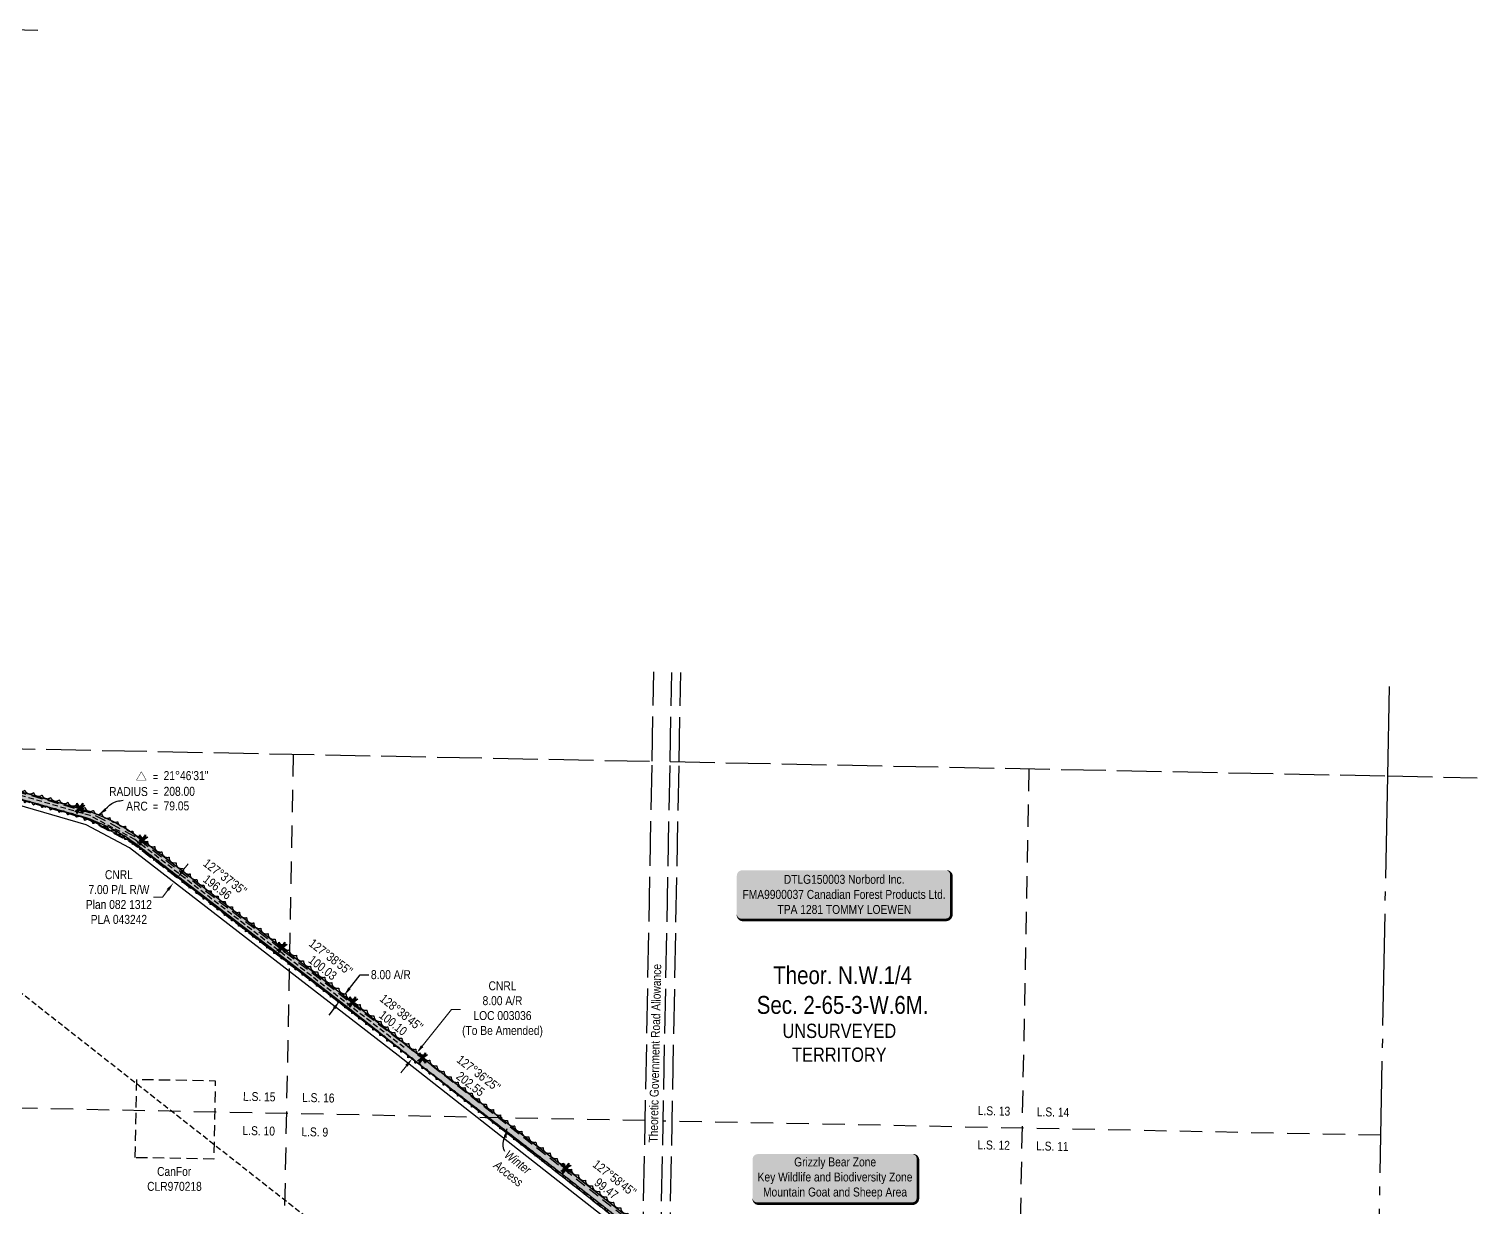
# Model space of a CAD drawing. Extents: x 409289 to 413533, y 6049756 to 6053361.
# Drawn here: x 411913 to 413533, y 6051002 to 6052320 of the extents above; entities that cross this region are included whole.
import ezdxf
from ezdxf.enums import TextEntityAlignment as Align

# ---------------------------------------------------------------- set-up
doc = ezdxf.new("R2010")
doc.units = 0
doc.header["$LTSCALE"] = 5
doc.header["$PDSIZE"] = 50
for name, pattern in [('0', [1, 1, 0]), ('foc-ACCESSROAD', [3.75, 2.5, -1.25]), ('foc-LSD', [8, 5, -3]), ('foc-QUARTERLINE', [33, 25, -3, 2, -3]), ('foc-TIELINE', [1.875, 1.25, -0.625]), ('foc-UNSURVEYED', [12.5, 10, -2.5])]:
    doc.linetypes.add(name, pattern=pattern)
doc.layers.get('Defpoints').update_dxf_attribs({"color": 9})
for name, color, linetype in [('AS-WILDLIFE-BLOCK', 131, 'Continuous'), ('C-SYMBOL', 7, 'Continuous'), ('F-AR', 190, 'foc-ACCESSROAD'), ('F-RW', 190, 'Continuous'), ('F-WS', 190, 'foc-ACCESSROAD'), ('L-BD', 7, 'Continuous'), ('L-MON', 1, 'Continuous'), ('L-QSEC', 8, 'foc-QUARTERLINE'), ('L-ROAD-T', 7, 'Continuous'), ('L-SECTION-LSD', 7, 'foc-LSD'), ('L-TIE', 7, 'foc-TIELINE'), ('L-UNS-T', 3, 'Continuous'), ('L-USEC', 7, 'foc-UNSURVEYED'), ('P-PROPOSED', 10, 'Continuous'), ('P-PROPOSED-H', 21, 'Continuous'), ('P-TXT', 4, 'Continuous'), ('T-BUSH', 110, '0'), ('T-TIE', 201, 'foc-TIELINE')]:
    doc.layers.add(name, color=color, linetype=linetype)
for name, color, linetype, lineweight in [('F-AR-T', 190, 'Continuous', 9), ('F-WS-T', 190, 'Continuous', 9), ('T-TEXT', 48, 'Continuous', 18)]:
    doc.layers.add(name, color=color, linetype=linetype, lineweight=lineweight)
doc.styles.add('100L', font='ARIALN.TTF', dxfattribs={"height": 11})
doc.styles.add('175L', font='ARIALN.TTF', dxfattribs={"height": 20})
doc.styles.add('80', font='ARIALN.TTF', dxfattribs={"height": 10})
doc.styles.add('80CG', font='ARIALN.TTF', dxfattribs={"height": 10})
doc.styles.add('80L', font='ARIALN.TTF', dxfattribs={"height": 10})
doc.dimstyles.new('Compass 5 000', dxfattribs={"dimscale": 5, "dimtxt": 9, "dimasz": 2, "dimexe": 0.2, "dimexo": 0.0625, "dimgap": 0.5, "dimtad": 0, "dimtih": 1, "dimtoh": 1, "dimzin": 0, "dimdsep": 46, "dimtxsty": '80CG', "dimcen": 0.1, "dimse1": 1, "dimse2": 1, "dimclrd": 256, "dimclrt": 256, "dimaunit": 1, "dimadec": 4, "dimazin": 0, "dimtfac": 0.06, "dimtofl": 0, "dimtmove": 0, "dimatfit": 1, "dimfxl": 0.2, "dimtolj": 1, "dimtzin": 0, "dimlwd": -1, "dimarcsym": 0})

# ---------------------------------------------------------------- blocks, each defined once
blk = doc.blocks.new('*D444')
at = {"layer": 'Defpoints', "color": 0, "transparency": 16777216}
for p in [(412054.4542933395, 6051380.721170552), (412058.7726300308, 6051386.310962753), (412074.8766045803, 6051364.944123255)]:
    blk.add_point(p, dxfattribs=at)
at = {"layer": 'F-AR-T', "transparency": 16777216}
for p, q in [((412085.3084870949, 6051378.447483392), (412091.4220329183, 6051386.361051328)), ((412062.6495129298, 6051349.116987381), (412052.6495129298, 6051349.116987381)), ((412068.7630587565, 6051357.030555321), (412062.6495129298, 6051349.116987381))]:
    blk.add_line(p, q, dxfattribs=at)
for points in [[(412083.9895591061, 6051379.466407696), (412086.6274150843, 6051377.428559089), (412079.1949412711, 6051370.533915457)], [(412067.4441307676, 6051358.049479624), (412070.0819867458, 6051356.011631017), (412074.8766045803, 6051364.944123255)]]:
    blk.add_solid(points, dxfattribs=at)
at = {"layer": 'F-AR-T', "transparency": 16777216, "insert": (412013.9455565857, 6051349.116987382), "char_height": 10, "attachment_point": 5, "style": '80CG'}
blk.add_mtext('\\A1;CNRL\\P7.00 P/L R/W\\PPlan 082 1312\\PPLA 043242', dxfattribs=at)
blk = doc.blocks.new('*U436')
h = blk.add_hatch(color=255)
edge = h.paths.add_edge_path()
edge.add_line((-114, -28.5), (114, -28.5))
edge.add_arc((114, -22.5), 6, 270, 360)
edge.add_line((120, -22.5), (120, 21))
edge.add_arc((114, 21), 6, 0, 90)
edge.add_line((114, 27), (-114, 27))
edge.add_arc((-114, 21), 6, 90, 180)
edge.add_line((-120, 21), (-120, -22.5))
edge.add_arc((-114, -22.5), 6, 180, 270)
at = {"color": 44, "flags": 128}
blk.add_lwpolyline([(-114, -28.5, 3, 3, 0), (114, -28.5, 3, 3, 0.414213562373095), (120, -22.5, 3, 3, 0), (120, 21, 3, 0, 0.414213562373095), (114, 27, 0, 0, 0), (-114, 27, 0, 0, 0.414213562373095), (-120, 21, 0, 0, 0), (-120, -22.5, 0, 3, 0.414213562373095)], format="xyseb", close=True, dxfattribs=at)
at = {"color": 44, "style": '80'}
blk.add_attdef('ENTER_TEXT_001', (-35.98567530695772, -4.996589358799454), '', height=10, dxfattribs=at)
blk = doc.blocks.new('*D475')
at = {"layer": 'Defpoints', "color": 0, "transparency": 16777216}
for p in [(412253.5472335676, 6051238.519387367), (412258.4361400721, 6051244.847280731), (412265.8649922563, 6051239.107777602)]:
    blk.add_point(p, dxfattribs=at)
at = {"layer": 'P-TXT', "transparency": 16777216}
for p, q in [((412271.9788179146, 6051247.021129346), (412283.7702166121, 6051262.283174857)), ((412283.7702166121, 6051262.283174857), (412293.7702166121, 6051262.283174857)), ((412254.8622600934, 6051224.866532494), (412248.7484344351, 6051216.953180751))]:
    blk.add_line(p, q, dxfattribs=at)
for points in [[(412270.6599259572, 6051248.040100289), (412273.2977098715, 6051246.002158402), (412265.8649922563, 6051239.107777602)], [(412253.543368136, 6051225.885503437), (412256.1811520504, 6051223.847561551), (412260.9760857518, 6051232.779884238)]]:
    blk.add_solid(points, dxfattribs=at)
at = {"layer": 'P-TXT', "transparency": 16777216, "insert": (412318.2517991504, 6051262.283174857), "char_height": 10, "attachment_point": 5, "style": '80CG'}
blk.add_mtext('\\A1;8.00 A/R', dxfattribs=at)
blk = doc.blocks.new('TEMP')
h = blk.add_hatch(color=255)
h.dxf.hatch_style = 1
h.paths.add_polyline_path([(-5.274161e-10, 0.2514284397220763), (-0.6656854269836912, 1.152061669657268), (-0.6656854269836914, 0.6656854303339061), (-1.152061663105632, 0.6656854303339061), (-0.2514284404497629, 5.273253e-10), (-1.152061661774314, -0.665685419564579), (-0.6656854224511335, -0.6656854195645793), (-0.6656854224511335, -1.152061655686338), (-5.273251e-10, -0.2514284436956587), (0.6656854183820542, -1.152061663420681), (0.6656854183820542, -0.6656854208922597), (1.152061656810019, -0.6656854053035205), (0.2514284429676993, 5.273253e-10), (1.152061671303363, 0.6656854258011663), (0.6656854287749412, 0.6656854258011663), (0.6656854131859291, 1.15206166422904)])
h.paths.add_polyline_path([(0.5656854229146121, 0.8485281473411305), (0.5656854319800914, 0.5656854258011663), (0.8485281444547581, 0.5656854258011663), (0.0831890339399251, 0), (0.8485281399220186, -0.5656854150320215), (0.5656854183820542, -0.5656854240973189), (0.5656854183820542, -0.8485281365719859), (0, -0.08318903609469999), (-0.5656854224511337, -0.8485281320390644), (-0.5656854224511337, -0.5656854195645792), (-0.8485281349258001, -0.5656854195645794), (-0.0831890328488955, 0), (-0.8485281394583584, 0.5656854303339058), (-0.5656854269836913, 0.5656854303339061), (-0.5656854269836913, 0.8485281428085727), (0, 0.0831890306941206)], flags=16)
h = blk.add_hatch(color=1)
h.dxf.hatch_style = 1
h.paths.add_polyline_path([(0, 0.0831890306941205), (-0.5656854269836911, 0.8485281428085727), (-0.5656854269836912, 0.5656854303339061), (-0.8485281394583578, 0.5656854303339061), (-0.0831890328488953, -1e-16), (-0.8485281349258001, -0.5656854195645793), (-0.5656854224511337, -0.5656854195645793), (-0.5656854224511337, -0.848528132039064), (0, -0.08318903609469999), (0.5656854183820542, -0.8485281365719856), (0.5656854183820542, -0.5656854240973191), (0.8485281399220184, -0.5656854150320213), (0.0831890339399251, -1e-16), (0.8485281444547581, 0.5656854258011663), (0.5656854319800914, 0.5656854258011663), (0.5656854229146121, 0.8485281473411308)])
at = {"color": 1}
for p, q in [((-0.0831890328488953, 0), (0.0831890339399252, 0)), ((0, 0.0831890306941205), (0, -0.08318903609469999))]:
    blk.add_line(p, q, dxfattribs=at)
at = {"color": 255, "flags": 128}
blk.add_lwpolyline([(-0.251428440449763, 5.27325e-10), (-1.152061663105632, 0.6656854303339061), (-0.6656854269836914, 0.6656854303339061), (-0.6656854269836914, 1.152061669657268), (-5.274159999999999e-10, 0.2514284397220763), (0.6656854131859291, 1.15206166422904), (0.6656854287749412, 0.6656854258011663), (1.152061671303363, 0.6656854258011663), (0.2514284429676991, 5.27325e-10), (1.152061656810019, -0.6656854053035204), (0.6656854183820542, -0.6656854208922596), (0.6656854183820542, -1.152061663420681), (-5.27325e-10, -0.2514284436956586), (-0.6656854224511335, -1.152061655686338), (-0.6656854224511335, -0.6656854195645793), (-1.152061661774314, -0.6656854195645793)], close=True, dxfattribs=at)
at = {"color": 1, "flags": 128}
blk.add_lwpolyline([(-0.0831890328488953, 0), (-0.8485281394583578, 0.5656854303339061), (-0.5656854269836913, 0.5656854303339061), (-0.5656854269836913, 0.8485281428085727), (0, 0.0831890306941205), (0.5656854229146121, 0.8485281473411305), (0.5656854319800914, 0.5656854258011663), (0.8485281444547581, 0.5656854258011663), (0.0831890339399252, 0), (0.8485281399220184, -0.5656854150320214), (0.5656854183820542, -0.5656854240973189), (0.5656854183820542, -0.8485281365719856), (0, -0.08318903609469999), (-0.5656854224511335, -0.848528132039064), (-0.5656854224511335, -0.5656854195645792), (-0.8485281349258001, -0.5656854195645792)], close=True, dxfattribs=at)
blk = doc.blocks.new('curve')
at = {"const_width": 0.1}
blk.add_lwpolyline([(-4.98670719563146, 5.393849551727921), (-6.083671106619313, 3.493852322927527), (-3.889743283864206, 3.49385232337751)], close=True, dxfattribs=at)
at = {"style": '80'}
for p in [(-2.436425758892625, 3.358495342465737), (-2.436425758892625, -0.03819391317194842), (-2.436425758892625, -3.295336770314805)]:
    blk.add_text('=', height=1.8, dxfattribs=at).set_placement(p)
for s, p in [('RADIUS', (-3.53753976961125, -0.04896694891978726)), ('ARC', (-3.53753976961125, -3.306109806062647))]:
    blk.add_text(s, height=2, dxfattribs=at).set_placement(p, align=Align.RIGHT)
for tag, p in [('DELTA', (0, 3.520926408583804)), ('CURVE_RADIUS', (0, 0)), ('ARC_LENGTH', (0, -3.260243528672493))]:
    blk.add_attdef(tag, p, '', height=2, dxfattribs=at)
blk = doc.blocks.new('*U491')
h = blk.add_hatch(color=255)
edge = h.paths.add_edge_path()
edge.add_line((-86.49999999999999, -28.5), (86.49999999999999, -28.5))
edge.add_arc((86.49999999999999, -22.5), 6, 270, 360)
edge.add_line((92.49999999999999, -22.5), (92.49999999999999, 21))
edge.add_arc((86.49999999999999, 21), 6, 0, 90)
edge.add_line((86.49999999999999, 27), (-86.49999999999999, 27))
edge.add_arc((-86.49999999999999, 21), 6, 90, 180)
edge.add_line((-92.49999999999999, 21), (-92.49999999999999, -22.5))
edge.add_arc((-86.49999999999999, -22.5), 6, 180, 270)
at = {"color": 131, "flags": 128}
blk.add_lwpolyline([(-86.49999999999999, -28.5, 3, 3, 0), (86.49999999999999, -28.5, 3, 3, 0.414213562373095), (92.49999999999999, -22.5, 3, 3, 0), (92.49999999999999, 21, 3, 0, 0.414213562373095), (86.49999999999999, 27, 0, 0, 0), (-86.49999999999999, 27, 0, 0, 0.414213562373095), (-92.49999999999999, 21, 0, 0, 0), (-92.49999999999999, -22.5, 0, 3, 0.414213562373095)], format="xyseb", close=True, dxfattribs=at)
at = {"color": 131, "style": '80'}
blk.add_attdef('ENTER_TEXT_001', (-35.98567530695772, -4.996589358799454), '', height=10, dxfattribs=at)
blk = doc.blocks.new('*D492')
at = {"layer": 'Defpoints', "color": 0, "transparency": 16777216}
for p in [(412341.9692752161, 6051168.287026046), (412346.9631505837, 6051174.532447172), (412347.0180906951, 6051174.488516737)]:
    blk.add_point(p, dxfattribs=at)
at = {"layer": 'F-AR-T', "transparency": 16777216}
for p, q in [((412353.2631640011, 6051182.298706196), (412386.1239683079, 6051223.394958374)), ((412386.1239683079, 6051223.394958374), (412396.1239683079, 6051223.394958375)), ((412335.7791420217, 6051160.432906151), (412329.5340687158, 6051152.622716689))]:
    blk.add_line(p, q, dxfattribs=at)
for points in [[(412351.9614657578, 6051183.339551748), (412354.5648622443, 6051181.257860646), (412347.0180906951, 6051174.488516737)], [(412334.4774437784, 6051161.473751701), (412337.0808402649, 6051159.3920606), (412342.0242153276, 6051168.24309561)]]:
    blk.add_solid(points, dxfattribs=at)
at = {"layer": 'F-AR-T', "transparency": 16777216, "insert": (412443.1396572581, 6051223.394958373), "char_height": 10, "attachment_point": 5, "style": '80CG'}
blk.add_mtext('\\A1;CNRL\\P8.00 A/R\\PLOC 003036\\P(To Be Amended)', dxfattribs=at)

msp = doc.modelspace()

# ---------------------------------------------------------------- hatches: boundary and pattern name
at = {"layer": 'P-PROPOSED-H'}
h = msp.add_hatch(color=256, dxfattribs=at)
h.dxf.hatch_style = 1
edge = h.paths.add_edge_path()
edge.add_line((410652.1275451145, 6052141.111657801), (411103.6111688385, 6051879.568060785))
edge.add_line((411103.6111688386, 6051879.568060786), (411364.2639099337, 6051729.419766276))
edge.add_line((411364.2639099336, 6051729.419766275), (411449.3080065245, 6051679.334978072))
edge.add_line((411449.3080065245, 6051679.334978073), (411712.0039459766, 6051528.885529849))
edge.add_line((411712.0039459767, 6051528.885529848), (411766.0353408745, 6051506.270835578))
edge.add_line((411766.0353408745, 6051506.270835578), (411970.2642427065, 6051448.281244803))
edge.add_arc((411913.4746186002, 6051248.278409583), 207.9091039418415, 52.37326678213083, 74.14841764659502, ccw=False)
edge.add_line((412040.4061965616, 6051412.943433248), (412196.3299999999, 6051292.749999998))
edge.add_line((412196.3299999999, 6051292.749999997), (412275.496, 6051231.677999998))
edge.add_line((412275.496, 6051231.677999998), (412353.642, 6051169.191999997))
edge.add_line((412353.642, 6051169.191999996), (412514.0340000002, 6051045.640999996))
edge.add_line((412514.0340000002, 6051045.640999997), (412592.4027215787, 6050984.45743665))
edge.add_line((412592.4027215785, 6050984.45743665), (412824.5791608229, 6050800.095465082))
edge.add_line((412824.579160823, 6050800.095465082), (412928.1190979031, 6050719.884247618))
edge.add_line((412928.119097903, 6050719.884247619), (413002.8203170707, 6050662.014058543))
edge.add_line((413002.8203170708, 6050662.014058542), (412995.0584336747, 6050657.883555564))
edge.add_line((412995.0584336747, 6050657.883555564), (412923.2065059899, 6050713.57466))
edge.add_line((412923.2065059899, 6050713.57466), (412819.6440518931, 6050793.803321142))
edge.add_line((412819.644051893, 6050793.803321141), (412587.455856208, 6050978.174628026))
edge.add_line((412587.4558562082, 6050978.174628028), (412509.1335798375, 6051039.321930947))
edge.add_line((412509.1335798374, 6051039.321930947), (412348.7047392555, 6051162.901309486))
edge.add_line((412348.7047392555, 6051162.901309486), (412270.5565143728, 6051225.389088516))
edge.add_line((412270.5565143729, 6051225.389088516), (412191.4456532981, 6051286.418552018))
edge.add_line((412191.445653298, 6051286.418552019), (412035.5242127922, 6051406.610163104))
edge.add_arc((411913.4746186027, 6051248.278409583), 199.9125999402715, 52.37326678281826, 74.1484176471863)
edge.add_line((411968.0800263942, 6051440.58882806), (411763.3900754395, 6051498.709359288))
edge.add_line((411763.3900754394, 6051498.709359288), (411708.4682860294, 6051521.696725774))
edge.add_line((411708.4682860294, 6051521.696725774), (411445.291846148, 6051672.420002881))
edge.add_line((411445.291846148, 6051672.42000288), (411360.2391124824, 6051722.509877691))
edge.add_line((411360.2391124825, 6051722.509877693), (411099.6112456723, 6051872.643843439))
edge.add_line((411099.6112456723, 6051872.643843439), (410653.315860849, 6052131.181903616))
edge.add_line((410653.315860849, 6052131.181903616), (410509.268489318, 6051993.37252889))
edge.add_line((410509.2684893179, 6051993.37252889), (410182.7163028651, 6051677.571308682))
edge.add_line((410182.7163028652, 6051677.571308682), (410143.7710657578, 6051636.300431951))
edge.add_line((410143.7710657577, 6051636.30043195), (410135.5491132009, 6051639.238813352))
edge.add_line((410135.5491132009, 6051639.238813351), (410177.0724451284, 6051683.241737477))
edge.add_line((410177.0724451284, 6051683.241737477), (410503.7250416803, 6051999.135750925))
edge.add_line((410503.7250416803, 6051999.135750925), (410652.1275451145, 6052141.111657802))

# ---------------------------------------------------------------- linework, layer by layer
at = {"layer": 'F-AR', "flags": 128}
msp.add_lwpolyline([(410648.9231118233, 6052138.046139231), (410956.6167772512, 6051963.04003077), (410992.6769280083, 6051942.33462963), (411022.5085823418, 6051925.20640745), (411261.7147416972, 6051787.860118621), (411427.1713935718, 6051692.477013505), (411562.7767778841, 6051610.640780166), (411684.3503883487, 6051526.567868317), (411724.7325987493, 6051520.201360435), (411726.8378021255, 6051519.234219607), (411728.2516816636, 6051518.581916677), (411737.2786751181, 6051514.436121027), (411749.8193689553, 6051510.798695449), (411807.2168734366, 6051494.158182895), (411982.0804817737, 6051443.456768995), (412032.8794826138, 6051416.343189207), (412334.5652195201, 6051184.07616186), (412600.4346705874, 6050975.277700987), (412630.1534084931, 6050951.938172593), (412823.6004343738, 6050800.016570885), (412966.1514855248, 6050689.496693663), (413254.703617038, 6050465.805602519), (413252.1069419867, 6050457.696447171), (413008.2910283271, 6050646.711657817), (412999.6311425024, 6050653.424992528), (412952.7512774703, 6050689.762972729), (412818.6794845766, 6050793.709466639), (412629.9605794031, 6050941.917579342), (412600.2417859846, 6050965.257708413), (412329.6485571689, 6051177.766590183), (412028.5178624049, 6051409.603772834), (411979.0474952885, 6051436.008072441), (411807.0559659243, 6051485.875937705), (411734.121276279, 6051507.024429416), (411722.740778902, 6051512.419471366), (411712.8913059521, 6051513.972549416), (411681.2953865931, 6051518.954524136), (411680.4598686815, 6051519.528023302), (411558.4276559349, 6051603.926679174), (411423.1072025161, 6051685.589313491), (411257.7307668847, 6051780.926548955), (411022.3298002841, 6051916.086572169), (410992.498100707, 6051933.215595205), (410952.6094056461, 6051956.118788002), (410650.1463569652, 6052128.149655658), (410509.2667772868, 6051993.371161268), (410184.3306997514, 6051679.13700299), (410182.7628187218, 6051677.620602264), (410143.7710657577, 6051636.300431953), (410135.4346085765, 6051639.279735296), (410177.1791260021, 6051683.345120246), (410184.5551251802, 6051690.479238506), (410503.7358067898, 6051999.145991417), (410648.9231118233, 6052138.046139231)], close=True, dxfattribs=at)
at = {"layer": 'F-WS', "flags": 128}
msp.add_lwpolyline([(412032.3560952274, 6051057.581802598), (412034.0441475493, 6051145.308302319), (412121.770663335, 6051143.620161206), (412120.0826089014, 6051055.89363715), (412032.3560952274, 6051057.581802598)], close=True, dxfattribs=at)
at = {"layer": 'L-QSEC'}
for p, q in [((411857.9983707668, 6052320.483175791), (411923.2192599389, 6052319.188115125)), ((413433.5233458414, 6051484.720062803), (413435.429802338, 6051584.646238975)), ((413418.7801428685, 6050710.515435399), (413433.5233458414, 6051484.720062803))]:
    msp.add_line(p, q, dxfattribs=at)
at = {"layer": 'L-SECTION-LSD', "flags": 128}
for points in [[(412209.1023303089, 6051509.035031535), (412193.5597917983, 6050704.866205754)], [(413032.0888186229, 6051492.690317419), (413016.695983133, 6050688.509601345)], [(412602.8145525877, 6051098.972499236), (411799.8475695213, 6051114.928738053)], [(413425.866269045, 6051082.626684743), (412622.9185327109, 6051098.573234022)]]:
    msp.add_lwpolyline(points, dxfattribs=at)
at = {"layer": 'L-USEC'}
for p, q in [((412610.5503091288, 6051501.059725188), (412612.4735707988, 6051600.996691281)), ((412630.6545271326, 6051500.67282459), (412632.5775477777, 6051600.597266494)), ((412640.7066361364, 6051500.479374291), (412642.6295362691, 6051600.397554102)), ((411807.6543514909, 6051517.010337883), (412610.5503091288, 6051501.059725188)), ((412595.0787960485, 6050696.885273285), (412610.5503091288, 6051501.059725188)), ((412615.1830162726, 6050696.498488172), (412630.6545293547, 6051500.672940074)), ((412625.2351263855, 6050696.305095616), (412640.7066394696, 6051500.479547518)), ((412630.6542914079, 6051500.660572034), (413433.5233458414, 6051484.720062803)), ((413433.5233458414, 6051484.720062803), (413533.481517968, 6051482.735450049))]:
    msp.add_line(p, q, dxfattribs=at)
at = {"layer": 'T-BUSH', "flags": 128}
for points in [[(411755.0216862529, 6051529.291353335, 0.52056705), (411749.7944046968, 6051521.39439951, 0.52056705), (411755.7990528878, 6051514.688252829, 0.52056705), (411764.7931647405, 6051510.514902916, 0.52056705), (411774.2763590125, 6051507.355636261, 0.52056705), (411783.8070204821, 6051504.349614744, 0.52056705), (411793.4156332079, 6051501.595254404, 0.52056705), (411803.0242459344, 6051498.840894064, 0.52056705), (411812.6328586602, 6051496.086533724, 0.52056705), (411822.2414713852, 6051493.332173385, 0.52056705), (411831.850084111, 6051490.577813044, 0.52056705), (411841.4586968367, 6051487.823452706, 0.52056705), (411851.0673095625, 6051485.069092365, 0.52056705), (411860.675922289, 6051482.314732025, 0.52056705), (411870.2845350148, 6051479.560371686, 0.52056705), (411879.8974371932, 6051476.821114158, 0.52056705), (411889.5193759431, 6051474.113673653, 0.52056705), (411899.141314693, 6051471.406233149, 0.52056705), (411908.7632534428, 6051468.698792643, 0.52056705), (411918.3851921927, 6051465.991352138, 0.52056705), (411928.0071309433, 6051463.283911632, 0.52056705), (411937.6290696932, 6051460.576471139, 0.52056705), (411947.2510084423, 6051457.869030623, 0.52056705), (411956.8729471922, 6051455.161590117, 0.52056705), (411966.4948859421, 6051452.454149612, 0.52056705), (411976.0371797856, 6051449.495802007, 0.52056705), (411985.459086311, 6051446.158195544, 0.52056705), (411994.7651410151, 6051442.550331352, 0.52056705), (412003.6791296223, 6051438.02786007, 0.52056705), (412012.5931182295, 6051433.505388786, 0.52056705), (412021.2470234302, 6051428.535976578, 0.52056705), (412029.5830637136, 6051423.020328675, 0.52056705), (412037.9098061122, 6051417.491285527, 0.52056705), (412045.99237932, 6051411.610473531, 0.52056705), (412054.0749525278, 6051405.729661535, 0.52056705), (412062.1575257363, 6051399.848849539, 0.52056705), (412070.0657038279, 6051393.73884093, 0.52056705), (412077.8888266509, 6051387.517049492, 0.52056705), (412085.7119494724, 6051381.295258054, 0.52056705), (412093.5350722953, 6051375.073466615, 0.52056705), (412101.3581951169, 6051368.851675176, 0.52056705), (412109.1813179398, 6051362.629883738, 0.52056705), (412117.0044407614, 6051356.408092299, 0.52056705), (412124.9464731662, 6051350.33982673, 0.52056705), (412132.9270187669, 6051344.321286101, 0.52056705), (412140.9075643683, 6051338.302745471, 0.52056705), (412148.8881099682, 6051332.284204853, 0.52056705), (412156.8686555689, 6051326.265664211, 0.52056705), (412164.8492011696, 6051320.247123582, 0.52056705), (412172.829746771, 6051314.228582952, 0.52056705), (412180.8102923709, 6051308.210042323, 0.52056705), (412188.7908379716, 6051302.191501693, 0.52056705), (412196.771383573, 6051296.172961064, 0.52056705), (412204.6971020609, 6051290.082540615, 0.52056705), (412212.6113851149, 6051283.977128006, 0.52056705), (412220.5256681688, 6051277.871715395, 0.52056705), (412228.4399512229, 6051271.766302786, 0.52056705), (412236.3542342768, 6051265.660890175, 0.52056705), (412244.2685173308, 6051259.555477566, 0.52056705), (412252.1828003839, 6051253.450064955, 0.52056705), (412260.0970834379, 6051247.344652346, 0.52056705), (412268.0113664919, 6051241.239239736, 0.52056705), (412275.9256495459, 6051235.133827127, 0.52056705), (412283.7517292921, 6051228.916114806, 0.52056705), (412291.5584791439, 6051222.673791831, 0.52056705), (412299.3652289964, 6051216.431468856, 0.52056705), (412307.1719788489, 6051210.189145879, 0.52056705), (412314.9787287014, 6051203.946822903, 0.52056705), (412322.7854785546, 6051197.704499927, 0.52056705), (412330.5922284071, 6051191.462176951, 0.52056705), (412338.3989782589, 6051185.219853976, 0.52056705), (412346.2057281114, 6051178.977531, 0.52056705), (412354.0124779639, 6051172.735208023, 0.52056705), (412361.8914051859, 6051166.584496757, 0.52056705), (412369.787291971, 6051160.455311551, 0.52056705), (412377.6831787546, 6051154.326126345, 0.52056705), (412385.5790655389, 6051148.19694114, 0.52056705), (412393.4749523239, 6051142.067755935, 0.52056705), (412401.3708391075, 6051135.938570729, 0.52056705), (412409.2667258919, 6051129.809385523, 0.52056705), (412417.1626126762, 6051123.680200318, 0.52056705), (412425.0584994612, 6051117.551015113, 0.52056705), (412432.9543862448, 6051111.421829907, 0.52056705), (412440.8818651818, 6051105.333656786, 0.52056705), (412448.8230788101, 6051099.263313673, 0.52056705), (412456.7642924385, 6051093.192970561, 0.52056705), (412464.7055060668, 6051087.122627448, 0.52056705), (412472.6467196952, 6051081.052284336, 0.52056705), (412480.5879333236, 6051074.981941223, 0.52056705), (412488.529146952, 6051068.911598111, 0.52056705), (412496.4703605803, 6051062.841254998, 0.52056705), (412504.4115742095, 6051056.770911885, 0.52056705), (412512.3527878379, 6051050.700568774, 0.52056705), (412520.2592216318, 6051044.585204964, 0.52056705), (412528.1380429975, 6051038.434098292, 0.52056705), (412536.0168643632, 6051032.282991621, 0.52056705), (412543.8956857296, 6051026.13188495, 0.52056705), (412551.7745070953, 6051019.980778278, 0.52056705), (412559.6533284603, 6051013.829671606, 0.52056705), (412567.532149826, 6051007.678564936, 0.52056705), (412575.4109711917, 6051001.527458264, 0.52056705), (412583.2897925581, 6050995.376351593, 0.52056705), (412591.1686139238, 6050989.225244922, 0.52056705), (412599.0109636277, 6050983.02788648, 0.52056705), (412606.829777682, 6050976.800681153, 0.52056705), (412614.6485917363, 6050970.573475827, 0.52056705), (412622.4674057906, 6050964.346270501, 0.52056705), (412630.2862198449, 6050958.119065174, 0.52056705), (412638.1050338992, 6050951.891859847, 0.52056705), (412645.9238479536, 6050945.66465452, 0.52056705), (412653.7426620079, 6050939.437449194, 0.52056705), (412661.5614760622, 6050933.210243867, 0.52056705), (412669.3802901165, 6050926.983038541, 0.52056705), (412677.2106826967, 6050920.770418495, 0.52056705), (412685.0492087007, 6050914.568043992, 0.52056705), (412692.8877347054, 6050908.36566949, 0.52056705), (412700.7262607109, 6050902.163294988, 0.52056705), (412708.5647867149, 6050895.960920485, 0.52056705), (412716.4033127203, 6050889.758545983, 0.52056705), (412724.2418387242, 6050883.556171481, 0.52056705), (412732.0803647289, 6050877.353796978, 0.52056705), (412739.9188907337, 6050871.151422475, 0.52056705), (412747.7574167384, 6050864.949047973, 0.52056705), (412755.5959427438, 6050858.746673469, 0.52056705), (412763.4379674473, 6050852.548732518, 0.52056705), (412771.2927034589, 6050846.366899328, 0.52056705), (412779.1474394711, 6050840.185066138, 0.52056705), (412787.0021754819, 6050834.003232948, 0.52056705), (412794.8569114933, 6050827.82139976, 0.52056705), (412802.7116475048, 6050821.63956657, 0.52056705), (412810.5663835171, 6050815.457733381, 0.52056705), (412818.4211195279, 6050809.275900191, 0.52056705), (412826.2758555394, 6050803.094067001, 0.52056705), (412834.1305915508, 6050796.912233812, 0.52056705), (412841.986280605, 6050790.731612532, 0.52056705), (412849.8457793079, 6050784.555835697, 0.52056705), (412857.7052780116, 6050778.380058862, 0.52056705), (412865.5647767153, 6050772.204282026, 0.52056705), (412873.4242754197, 6050766.02850519, 0.52056705), (412881.2837741226, 6050759.852728355, 0.52056705), (412889.1432728263, 6050753.676951519, 0.52056705), (412897.00277153, 6050747.501174684, 0.52056705), (412904.8622702343, 6050741.325397848, 0.52056705), (412912.721768938, 6050735.149621013, 0.52056705), (412920.6015930572, 6050728.999968047, 0.52056705), (412928.5199990161, 6050722.899903583, 0.52056705), (412936.4384049758, 6050716.799839118, 0.52056705), (412944.356810934, 6050710.699774656, 0.52056705), (412952.2752168929, 6050704.599710191, 0.52056705), (412960.1936228518, 6050698.499645728, 0.52056705), (412968.1120288115, 6050692.399581263, 0.52056705), (412976.0304347697, 6050686.299516799, 0.52056705), (412983.9488407286, 6050680.199452335, 0.52056705), (412991.8672466875, 6050674.099387871, 0.52056705), (412999.7856526472, 6050667.999323418, 0.52056705), (413008.4081048934, 6050663.137011463, 0.52056705), (413017.4714773045, 6050664.331388413, 0.52056705), (413026.1248635705, 6050668.73547141, 0.52056705)], [(412977.7355675626, 6050644.585697282, 0.52056705), (412985.1878918358, 6050651.247138741, 0.52056705), (412990.487530353, 6050657.835695026, 0.52056705), (412982.601705633, 6050663.977820707, 0.52056705), (412974.7158809131, 6050670.119946388, 0.52056705), (412966.8300561932, 6050676.262072069, 0.52056705), (412958.9442314732, 6050682.40419775, 0.52056705), (412951.0584067533, 6050688.546323442, 0.52056705), (412943.1725820333, 6050694.688449112, 0.52056705), (412935.2867573134, 6050700.830574793, 0.52056705), (412927.4009325934, 6050706.972700474, 0.52056705), (412919.5151078735, 6050713.114826155, 0.52056705), (412911.6292831543, 6050719.256951836, 0.52056705), (412903.7831970642, 6050725.449618135, 0.52056705), (412895.9539983569, 6050731.663762243, 0.52056705), (412888.1247996496, 6050737.877906351, 0.52056705), (412880.2956009424, 6050744.092050459, 0.52056705), (412872.4664022351, 6050750.306194567, 0.52056705), (412864.6372035279, 6050756.520338676, 0.52056705), (412856.8080048206, 6050762.734482784, 0.52056705), (412848.9788061134, 6050768.948626892, 0.52056705), (412841.1496074061, 6050775.162771001, 0.52056705), (412833.3204086989, 6050781.376915108, 0.52056705), (412825.4467881119, 6050787.534650953, 0.52056705), (412817.5703453852, 6050793.688803159, 0.52056705), (412809.6939026592, 6050799.842955364, 0.52056705), (412801.8174599317, 6050805.99710757, 0.52056705), (412793.9410172057, 6050812.151259775, 0.52056705), (412786.0645744783, 6050818.30541198, 0.52056705), (412778.1881317522, 6050824.459564187, 0.52056705), (412770.3116890248, 6050830.613716392, 0.52056705), (412762.435246298, 6050836.767868597, 0.52056705), (412754.5588035713, 6050842.922020802, 0.52056705), (412746.7061310205, 6050849.106461047, 0.52056705), (412738.8562174248, 6050855.294416764, 0.52056705), (412731.0063038298, 6050861.48237248, 0.52056705), (412723.1563902347, 6050867.670328196, 0.52056705), (412715.3064766405, 6050873.858283911, 0.52056705), (412707.4565630454, 6050880.046239628, 0.52056705), (412699.6066494497, 6050886.234195344, 0.52056705), (412691.7567358547, 6050892.42215106, 0.52056705), (412683.9068222597, 6050898.610106776, 0.52056705), (412676.0569086654, 6050904.798062493, 0.52056705), (412668.2069950704, 6050910.986018209, 0.52056705), (412660.373129803, 6050917.194230396, 0.52056705), (412652.5535813373, 6050923.420513491, 0.52056705), (412644.7340328716, 6050929.646796587, 0.52056705), (412636.9144844058, 6050935.873079683, 0.52056705), (412629.0949359401, 6050942.099362778, 0.52056705), (412621.2753874743, 6050948.325645874, 0.52056705), (412613.4558390086, 6050954.551928969, 0.52056705), (412605.6362905429, 6050960.778212066, 0.52056705), (412597.8167420772, 6050967.004495161, 0.52056705), (412589.9971936115, 6050973.230778256, 0.52056705), (412582.1542083959, 6050979.427409773, 0.52056705), (412574.2902200313, 6050985.597468639, 0.52056705), (412566.4262316675, 6050991.767527503, 0.52056705), (412558.5622433029, 6050997.937586368, 0.52056705), (412550.6982549384, 6051004.107645233, 0.52056705), (412542.8342665738, 6051010.277704098, 0.52056705), (412534.9702782092, 6051016.447762962, 0.52056705), (412527.1062898446, 6051022.617821828, 0.52056705), (412519.24230148, 6051028.787880693, 0.52056705), (412511.3783131148, 6051034.957939558, 0.52056705), (412503.4828727332, 6051041.087493256, 0.52056705), (412495.5571506743, 6051047.178048997, 0.52056705), (412487.6314286155, 6051053.268604739, 0.52056705), (412479.7057065573, 6051059.35916048, 0.52056705), (412471.7799844985, 6051065.449716222, 0.52056705), (412463.8542624388, 6051071.540271963, 0.52056705), (412455.92854038, 6051077.630827704, 0.52056705), (412448.0028183211, 6051083.721383446, 0.52056705), (412440.0770962622, 6051089.811939187, 0.52056705), (412432.1513742034, 6051095.902494929, 0.52056705), (412424.2357562057, 6051102.006140889, 0.52056705), (412416.3362899256, 6051108.130712049, 0.52056705), (412408.4368236463, 6051114.255283208, 0.52056705), (412400.5373573677, 6051120.379854368, 0.52056705), (412392.6378910876, 6051126.504425528, 0.52056705), (412384.7384248083, 6051132.628996689, 0.52056705), (412376.8389585289, 6051138.753567849, 0.52056705), (412368.9394922503, 6051144.87813901, 0.52056705), (412361.0400259703, 6051151.00271017, 0.52056705), (412353.1405596909, 6051157.127281331, 0.52056705), (412345.2536163366, 6051163.267884594, 0.52056705), (412337.3986110092, 6051169.449375571, 0.52056705), (412329.5436056804, 6051175.630866547, 0.52056705), (412321.6886003523, 6051181.812357523, 0.52056705), (412313.8335950249, 6051187.9938485, 0.52056705), (412305.978589696, 6051194.175339476, 0.52056705), (412298.1235843679, 6051200.356830453, 0.52056705), (412290.2685790405, 6051206.538321429, 0.52056705), (412282.4135737116, 6051212.719812405, 0.52056705), (412274.5585683835, 6051218.901303382, 0.52056705), (412266.6833855771, 6051225.056875155, 0.52056705), (412258.7638565407, 6051231.155481489, 0.52056705), (412250.8443275028, 6051237.254087825, 0.52056705), (412242.9247984656, 6051243.352694159, 0.52056705), (412235.0052694292, 6051249.451300494, 0.52056705), (412227.085740392, 6051255.549906828, 0.52056705), (412219.1662113541, 6051261.648513163, 0.52056705), (412211.246682317, 6051267.747119498, 0.52056705), (412203.3271532806, 6051273.845725833, 0.52056705), (412195.4076242427, 6051279.944332168, 0.52056705), (412187.4843544459, 6051286.038069749, 0.52056705), (412179.5514200297, 6051292.119228434, 0.52056705), (412171.6184856141, 6051298.200387118, 0.52056705), (412163.6855511971, 6051304.281545802, 0.52056705), (412155.7526167809, 6051310.362704487, 0.52056705), (412147.8196823653, 6051316.443863171, 0.52056705), (412139.8867479484, 6051322.525021855, 0.52056705), (412131.9538135321, 6051328.606180539, 0.52056705), (412124.0208791159, 6051334.687339234, 0.52056705), (412116.0879447003, 6051340.768497908, 0.52056705), (412108.1839492032, 6051346.886862287, 0.52056705), (412100.3374206092, 6051353.079109733, 0.52056705), (412092.4908920152, 6051359.271357178, 0.52056705), (412084.6443634212, 6051365.463604623, 0.52056705), (412076.7978348273, 6051371.655852067, 0.52056705), (412068.9513062333, 6051377.848099512, 0.52056705), (412061.1047776393, 6051384.040346957, 0.52056705), (412053.213722957, 6051390.175197601, 0.52056705), (412045.2652661062, 6051396.236053406, 0.52056705), (412037.316809257, 6051402.296909213, 0.52056705), (412029.2167771159, 6051408.137833655, 0.52056705), (412020.7236611065, 6051413.408404767, 0.52056705), (412012.2305450971, 6051418.678975878, 0.52056705), (412003.2986429535, 6051423.125057816, 0.52056705), (411994.1829303494, 6051427.225755696, 0.52056705), (411985.0533104253, 6051431.293396682, 0.52056705), (411975.7476960837, 6051434.942709098, 0.52056705), (411966.3778728644, 6051438.401352521, 0.52056705), (411956.7603699871, 6051441.124508377, 0.52056705), (411947.1428671114, 6051443.847664232, 0.52056705), (411937.5253642342, 6051446.570820088, 0.52056705), (411927.9078613584, 6051449.293975945, 0.52056705), (411918.2903584812, 6051452.017131801, 0.52056705), (411908.6728556054, 6051454.740287657, 0.52056705), (411899.0553527282, 6051457.463443513, 0.52056705), (411889.4378498524, 6051460.186599369, 0.52056705), (411879.8203469752, 6051462.909755225, 0.52056705), (411870.2088426144, 6051465.653791067, 0.52056705), (411860.6124706055, 6051468.450500504, 0.52056705), (411851.0160985973, 6051471.247209942, 0.52056705), (411841.4197265898, 6051474.043919379, 0.52056705), (411831.8233545808, 6051476.840628816, 0.52056705), (411822.2269825733, 6051479.637338253, 0.52056705), (411812.6306105643, 6051482.43404769, 0.52056705), (411803.0342385561, 6051485.230757127, 0.52056705), (411793.4378665486, 6051488.027466564, 0.52056705), (411783.8414945396, 6051490.824176, 0.52056705), (411774.2533467545, 6051493.648529313, 0.52056705), (411764.6888269482, 6051496.552302768, 0.52056705), (411755.1077452647, 6051499.396093844, 0.52056705), (411745.4083343668, 6051501.811330401, 0.52056705), (411735.6103828977, 6051503.66832966, 0.52056705), (411725.6702533897, 6051504.719883158, 0.52056705), (411716.3035037048, 6051503.084686131, 0.52056705), (411708.2713344091, 6051498.42253844, 0.52056705)]]:
    msp.add_lwpolyline(points, format="xyb", dxfattribs=at)
at = {"layer": 'T-TIE'}
for p, q in [((411981.685606347, 6051440.288214069), (411734.9422851616, 6051511.837432475)), ((412031.8152193672, 6051413.527789643), (411981.685606347, 6051440.288214069)), ((412333.1553428888, 6051180.707155168), (412031.8152193672, 6051413.527789643))]:
    msp.add_line(p, q, dxfattribs=at)

# ---------------------------------------------------------------- block references
ref = msp.add_blockref('*U436', (412825.3088096699, 6051352.151291198))
ref.add_attrib('ENTER_TEXT_001', 'DTLG150003 Norbord Inc.', (412757.8702012115, 6051363.991900566), dxfattribs={"color": 44, "height": 9.99999999999996, "style": '80'})
ref.add_attrib('ENTER_TEXT_002', 'FMA9900037 Canadian Forest Products Ltd.', (412711.6423703792, 6051347.147880557), dxfattribs={"color": 44, "height": 9.99999999999996, "style": '80'})
ref.add_attrib('ENTER_TEXT_003', 'TPA 1281 TOMMY LOEWEN', (412750.8408696972, 6051330.303860548), dxfattribs={"color": 44, "height": 9.99999999999996, "style": '80'})
at = {"layer": 'AS-WILDLIFE-BLOCK'}
ref = msp.add_blockref('*U491', (412815.3864717341, 6051034.645645923), dxfattribs=at)
ref.add_attrib('ENTER_TEXT_001', 'Grizzly Bear Zone', (412769.4758305335, 6051047.785709589), dxfattribs={"layer": '0', "color": 131, "height": 9.99999999999996, "style": '80'})
ref.add_attrib('ENTER_TEXT_002', 'Key Wildlife and Biodiversity Zone', (412728.6129383098, 6051030.948510862), dxfattribs={"layer": '0', "color": 131, "height": 9.99999999999996, "style": '80'})
ref.add_attrib('ENTER_TEXT_003', 'Mountain Goat and Sheep Area', (412734.6395413111, 6051014.104490853), dxfattribs={"layer": '0', "color": 131, "height": 9.99999999999996, "style": '80'})
at = {"layer": 'L-BD', "xscale": 4.997814999999997, "yscale": 4.997814999999997, "zscale": 4.997814999999997}
msp.add_blockref('curve', (412063.9970981841, 6051462.459970525), dxfattribs=at).add_auto_attribs({'DELTA': '21%%d46\'31"', 'CURVE_RADIUS': '208.00', 'ARC_LENGTH': '79.05'})
at = {"layer": 'L-MON', "xscale": 4.997814999999998, "yscale": 4.997814999999998, "zscale": 4.997814999999998}
for p in [(411970.2642427064, 6051448.281244805), (412040.4061965616, 6051412.943433249), (412196.3299999999, 6051292.75), (412275.496, 6051231.678), (412353.642, 6051169.192), (412514.0340000002, 6051045.641)]:
    msp.add_blockref('TEMP', p, dxfattribs=at)

# ---------------------------------------------------------------- texts
at = {"layer": 'C-SYMBOL', "color": 3, "insert": (412823.6935629191, 6051271.811195298), "char_height": 19.99119199999998, "width": 190.4162401655661, "attachment_point": 2, "style": '175L'}
msp.add_mtext('Theor. N.W.1/4 \\PSec. 2-65-3-W.6M.', dxfattribs=at)
at = {"layer": 'F-WS-T', "insert": (412045.2844104368, 6051047.120602795), "char_height": 9.995595999999946, "width": 60.68717700774864, "attachment_point": 1, "style": '80L'}
msp.add_mtext('\\pi11.45014;CanFor\\P\\pi0.32271;CLR970218', dxfattribs=at)
at = {"layer": 'L-BD', "style": '80L'}
for s, rotation, p in [("127°37'35''", 322.373299999991, (412132.8614876495, 6051371.648612322)), ('196.96', 322.373299999991, (412124.1654540282, 6051360.367474902)), ("127°38'55''", 322.3518999999989, (412251.1765834438, 6051281.999774937)), ('100.03', 322.3518999999989, (412242.0184333776, 6051270.128309972)), ("128°38'45''", 321.353999999995, (412330.1748605234, 6051219.951941017)), ('100.10', 321.353999999995, (412320.8113442093, 6051208.241776407)), ("127°36'25''", 322.3927000000023, (412416.5254055676, 6051151.944744712)), ('202.55', 322.3927000000023, (412407.3757153918, 6051140.066758239)), ("127°58'45''", 322.0202999999761, (412568.5958189855, 6051034.746620414)), ('99.47', 322.0202999999761, (412559.3691275944, 6051022.928348166))]:
    msp.add_text(s, height=9.995629999999998, rotation=rotation, dxfattribs=at).set_placement(p, align=Align.MIDDLE)
at = {"layer": 'L-ROAD-T', "style": '80L'}
msp.add_text('Theoretic Government Road Allowance', height=9.995595999999944, rotation=88.85607667376522, dxfattribs=at).set_placement((412613.7999002549, 6051174.375082514), align=Align.MIDDLE_CENTER)
at = {"layer": 'L-UNS-T', "color": 3, "insert": (412820.0425386672, 6051186.034933585), "char_height": 15.99295359999999, "attachment_point": 5, "style": '80L'}
msp.add_mtext_dynamic_manual_height_columns('UNSURVEYED TERRITORY', width=126.3580790890696, gutter_width=47.479081, heights=[0], dxfattribs=at)
at = {"layer": 'T-TEXT', "insert": (412438.4418332507, 6051076.38002319), "char_height": 9.995595999999987, "attachment_point": 1, "rotation": 321.649802616023, "style": '80L'}
msp.add_mtext_dynamic_manual_height_columns('\\pi15.40133;{\\fArial Narrow|b0|i1|c0|p34;Winter \\P\\pi13.28085;Access}', width=63.44857972261933, gutter_width=49.97797999999998, heights=[0], dxfattribs=at)

# ---------------------------------------------------------------- dimensions: what is measured, and where the dimension line sits
at = {"layer": 'F-AR-T'}
for base, p1, p2, angle, text, picture, middle in [((412074.8766045803, 6051364.944123255), (412058.7726300308, 6051386.310962754), (412054.4542933395, 6051380.721170552), 232.31248733495258, 'CNRL\\P7.00 P/L R/W\\PPlan 082 1312\\PPLA 043242', '*D444', (412013.9455565857, 6051349.116987382)), ((412347.0180906951, 6051174.488516737), (412341.9692752162, 6051168.287026045), (412346.9631505838, 6051174.532447171), 51.353964041196654, 'CNRL\\P8.00 A/R\\PLOC 003036\\P(To Be Amended)', '*D492', (412443.1396572581, 6051223.394958373))]:
    dim = msp.add_linear_dim(base=base, p1=p1, p2=p2, angle=angle, text=text, dimstyle='Compass 5 000', dxfattribs=at)
    dim.commit()
    dim.dimension.update_dxf_attribs({"geometry": picture, "text_midpoint": middle, "dimtype": 161})
at = {"layer": 'P-TXT'}
dim = msp.add_linear_dim(base=(412265.8649922563, 6051239.107777602), p1=(412253.547233568, 6051238.519387368), p2=(412258.4361400719, 6051244.847280731), angle=52.31046124956814, text='8.00 A/R', dimstyle='Compass 5 000', dxfattribs=at)
dim.commit()
dim.dimension.update_dxf_attribs({"geometry": '*D475', "text_midpoint": (412318.2517991504, 6051262.283174857), "dimtype": 161})

# ---------------------------------------------------------------- leaders
at = {"layer": 'L-BD', "path_type": 1}
msp.add_leader([(411991.1471841373, 6051441.139079693), (412011.8635455082, 6051456.388293043), (412018.6576193713, 6051457.39005141)], dimstyle='Compass 5 000', override={"dimgap": 0.5, "dimtad": 0}, dxfattribs=at)
at = {"layer": 'T-TEXT', "path_type": 1}
msp.add_leader([(412447.8397664012, 6051089.767793036), (412443.9942606463, 6051068.102389028), (412445.4843898363, 6051064.931837443)], dimstyle='Compass 5 000', override={"dimgap": 0.5, "dimtad": 0}, dxfattribs=at)

# ---------------------------------------------------------------- next in the draw order: texts
at = {"layer": 'L-SECTION-LSD', "char_height": 9.995595999999946, "attachment_point": 1, "style": '100L', "bg_fill": 3, "box_fill_scale": 1.5, "bg_fill_color": 256, "bg_fill_transparency": 0}
for s, width, insert, rotation in [('\\pi1.84499;L.S. 15', 36.84321349083933, (412151.1058812884, 6051131.246790967), 358.8927561341826), ('L.S. 16', 36.92516757156812, (412219.0226685135, 6051129.934132172), 358.8927561341826), ('\\pi1.88796;L.S. 13', 36.81799685061507, (412973.1244053104, 6051115.269620256), 358.90343450674203), ('L.S. 14', 36.98190501207268, (413041.0414360015, 6051113.969619351), 358.90343450674203), ('\\pi2.02819;L.S. 10', 36.93777589168025, (412150.3663991417, 6051092.986085506), 358.8927561341826), ('L.S. 9', 30.51383679455351, (412218.2831863704, 6051091.673426711), 358.8927561341826), ('\\pi2.2267;L.S. 12', 37.09537989308179, (412972.3920539316, 6051077.00877764), 358.90343450674203), ('L.S. 11', 36.43344308719531, (413040.3090846246, 6051075.708776708), 358.90343450674203)]:
    msp.add_mtext_dynamic_manual_height_columns(s, width=width, gutter_width=54.97577799999961, heights=[0], dxfattribs=dict(at, insert=insert, rotation=rotation))

# ---------------------------------------------------------------- next in the draw order: linework, layer by layer
at = {"layer": 'F-RW'}
msp.add_lwpolyline([(410872.8234015137, 6050928.350662), (410929.8546236401, 6050966.14356962), (411404.9460628073, 6051290.001343316), (411717.3760017265, 6051504.700883845), (411735.2145127225, 6051507.571679131), (411980.1444554067, 6051436.544870268), (412029.6115178968, 6051410.138865246), (412330.6721995182, 6051177.540520119), (412819.6613999924, 6050793.789851664), (413287.4090887901, 6050431.43101078), (413303.6215096689, 6050383.97913955), (413364.4841227343, 6050371.99360685), (413363.1322008898, 6050365.128538923), (413298.306345192, 6050377.894543769), (413281.4660438186, 6050427.184148213), (412815.359, 6050788.272), (412326.37340212, 6051172.019841197), (412025.7984673831, 6051404.242900117), (411977.4940209707, 6051430.02828923), (411734.7749000886, 6051500.413985716), (411715.4324088402, 6051497.301151202), (411407.7688606052, 6051285.877039059), (410932.6426340447, 6050961.995551679), (410872.704329796, 6050922.27620654)], dxfattribs=at)
at = {"layer": 'L-TIE'}
msp.add_line((411636.31, 6051452.93), (412792.4160000008, 6050544.386), dxfattribs=at)
at = {"layer": 'P-PROPOSED', "flags": 128}
msp.add_lwpolyline([(411766.0353408745, 6051506.270835581), (411970.2642427064, 6051448.281244805, -0.0952989557281772), (412040.4061965616, 6051412.943433249), (412196.3299999999, 6051292.75), (412275.496, 6051231.678), (412353.642, 6051169.192), (412514.0340000002, 6051045.641), (412592.4027215785, 6050984.457436653), (412824.579160823, 6050800.095465085), (412928.119097903, 6050719.884247621), (413002.8203170708, 6050662.014058545), (412995.0584336747, 6050657.883555567), (412923.2065059899, 6050713.574660003), (412819.644051893, 6050793.803321145), (412587.4558562082, 6050978.174628031), (412509.1335798374, 6051039.32193095), (412348.7047392555, 6051162.901309489), (412270.5565143729, 6051225.389088519), (412191.445653298, 6051286.418552021), (412035.5242127922, 6051406.610163107, 0.09529895572792658), (411968.0800263942, 6051440.588828063), (411763.3900754394, 6051498.709359291)], format="xyb", dxfattribs=at)

doc.saveas('drawing.dxf')
